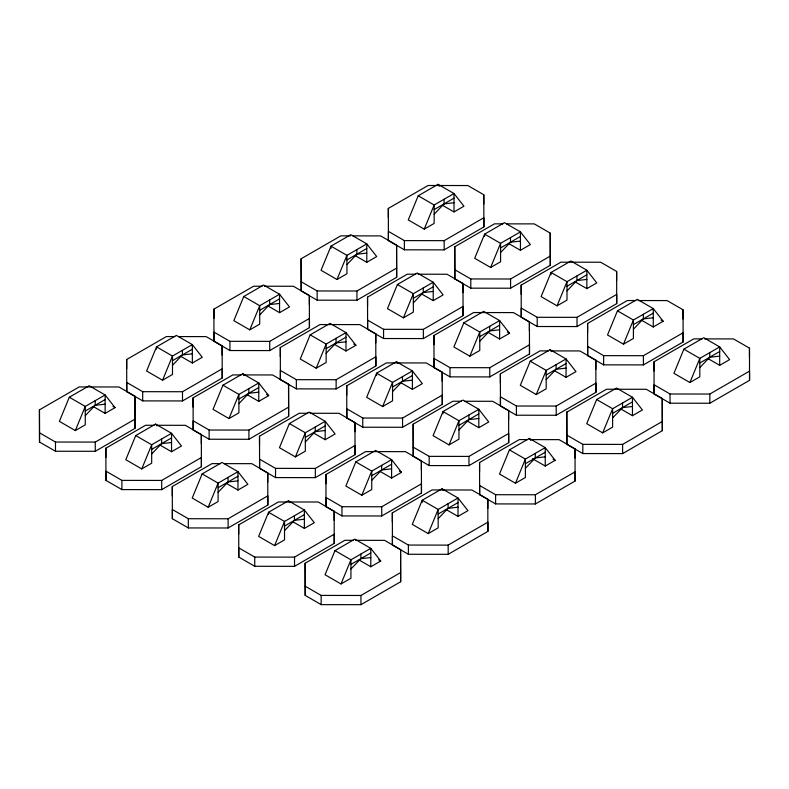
<?xml version="1.0" encoding="UTF-8"?>
<svg xmlns="http://www.w3.org/2000/svg" width="789" height="789" viewBox="0 0 789 789"><rect width="100%" height="100%" fill="white"/><g stroke="black" fill="none" stroke-linecap="round" stroke-linejoin="round"><path stroke-width="1.18" d="M105.124 413.377L105.124 394.964L89.177 385.752L69.314 397.212L59.392 421.365L75.34 430.577L85.261 424.837L85.261 406.424L105.124 394.964L115.056 407.647L105.124 413.377L93.427 406.621M75.34 430.577L85.261 406.424L69.314 397.212M171.538 451.722L171.538 433.309L155.591 424.097L135.738 435.558L125.806 459.711L141.754 468.922L151.685 463.192L151.685 444.769L171.538 433.309L181.47 445.992L171.538 451.722L159.842 444.966M192.348 363.019L192.348 344.606L176.391 335.394L156.538 346.854L146.606 371.008L162.564 380.219L172.485 356.066L192.348 344.606L202.27 357.289L192.348 363.019L180.651 356.263M141.754 468.922L151.685 444.769L135.738 435.558M279.562 312.661L279.562 294.248L263.615 285.036L243.762 296.496L233.83 320.65L249.778 329.861L259.709 324.131L259.709 305.708L279.562 294.248L289.494 306.931L279.562 312.661L267.875 305.905M258.762 401.364L258.762 382.951L242.815 373.739L222.952 385.2L213.03 409.353L228.978 418.564L238.909 412.834L238.909 394.411L258.762 382.951L268.694 395.634L258.762 401.364L247.065 394.608M249.778 329.861L259.709 305.708L243.762 296.496M237.962 490.068L237.962 471.654L222.005 462.443L202.152 473.903L192.22 498.056L208.178 507.268L218.099 501.538L218.099 483.115L237.962 471.654L247.884 484.338L237.962 490.068L226.265 483.312M228.978 418.564L238.909 394.411L222.952 385.2M208.178 507.268L218.099 483.115L202.152 473.903M345.986 351.006L345.986 332.593L330.039 323.382L310.176 334.852L300.254 358.995L316.202 368.207L326.133 362.476L326.133 344.053L345.986 332.593L355.918 345.276L345.986 351.006L334.289 344.26M366.786 262.303L366.786 243.89L350.839 234.678L330.986 246.148L321.054 270.292L337.002 279.503L346.933 255.35L366.786 243.89L376.718 256.573L366.786 262.303L355.089 255.557M325.176 439.71L325.176 421.296L309.229 412.085L289.376 423.555L279.444 447.698L295.392 456.91L305.323 451.18L305.323 432.757L325.176 421.296L335.108 433.98L325.176 439.71L313.489 432.964M316.202 368.207L326.133 344.053L310.176 334.852M295.392 456.91L305.323 432.757L289.376 423.555M454.01 211.945L454.01 193.532L438.063 184.32L418.209 195.79L408.278 219.934L424.226 229.145L434.157 223.415L434.157 204.992L454.01 193.532L463.942 206.215L454.01 211.945L442.313 205.199M304.376 528.413L304.376 510L288.429 500.788L268.566 512.258L258.644 536.402L274.592 545.613L284.523 521.46L304.376 510L314.308 522.683L304.376 528.413L292.68 521.667M433.21 300.648L433.21 282.235L417.253 273.024L397.4 284.494L387.468 308.637L403.426 317.849L413.347 312.119L413.347 293.695L433.21 282.235L443.132 294.918L433.21 300.648L421.513 293.902M424.226 229.145L434.157 204.992L418.209 195.79M403.426 317.849L413.347 293.695L397.4 284.494M391.6 478.055L391.6 459.642L375.653 450.43L355.79 461.9L345.868 486.044L361.816 495.255L371.747 489.525L371.747 471.102L391.6 459.642L401.532 472.325L391.6 478.055L379.903 471.309M412.4 389.352L412.4 370.938L396.453 361.727L376.6 373.197L366.668 397.34L382.616 406.552L392.547 382.399L412.4 370.938L422.332 383.622L412.4 389.352L400.704 382.606M370.791 566.758L370.791 548.345L354.843 539.134L334.99 550.604L325.058 574.747L341.006 583.959L350.937 578.229L350.937 559.805L370.791 548.345L380.722 561.028L370.791 566.758L359.103 560.012M361.816 495.255L371.747 471.102L355.79 461.9M341.006 583.959L350.937 559.805L334.99 550.604M499.624 338.994L499.624 320.581L483.677 311.369L463.824 322.839L453.892 346.982L469.84 356.194L479.771 350.464L479.771 332.041L499.624 320.581L509.556 333.264L499.624 338.994L487.927 332.248M520.434 250.291L520.434 231.877L504.477 222.666L484.624 234.136L474.692 258.279L490.64 267.491L500.571 243.337L520.434 231.877L530.356 244.56L520.434 250.291L508.737 243.545M469.84 356.194L479.771 332.041L463.824 322.839M478.824 427.697L478.824 409.284L462.867 400.072L443.014 411.542L433.082 435.686L449.04 444.897L458.961 420.744L478.824 409.284L488.746 421.967L478.824 427.697L467.127 420.951M458.014 516.4L458.014 497.987L442.067 488.776L422.214 500.246L412.282 524.389L428.23 533.601L438.161 509.447L458.014 497.987L467.946 510.67L458.014 516.4L446.318 509.655M566.048 377.339L566.048 358.926L550.091 349.714L530.238 361.184L520.306 385.328L536.254 394.539L546.185 388.809L546.185 370.386L566.048 358.926L575.97 371.609L566.048 377.339L554.351 370.593M586.848 288.636L586.848 270.223L570.901 261.011L551.038 272.481L541.116 296.625L557.064 305.836L566.995 281.683L586.848 270.223L596.78 282.906L586.848 288.636L575.151 281.89M545.238 466.043L545.238 447.629L529.291 438.418L509.438 449.888L499.506 474.031L515.454 483.243L525.385 477.513L525.385 459.09L545.238 447.629L555.17 460.312L545.238 466.043L532.476 458.685M536.254 394.539L546.185 370.386L530.238 361.184M515.454 483.243L525.385 459.09L509.438 449.888M653.262 326.991L653.262 308.568L637.315 299.356L617.462 310.827L607.53 334.97L623.478 344.182L633.409 338.451L633.409 320.038L653.262 308.568L663.194 321.251L653.262 326.991L641.565 320.235M632.462 415.695L632.462 397.271L616.515 388.06L596.652 399.53L586.73 423.673L602.678 432.885L612.609 427.155L612.609 408.741L632.462 397.271L642.394 409.955L632.462 415.695L620.765 408.939M623.478 344.182L633.409 320.038L617.462 310.827M602.678 432.885L612.609 408.741L596.652 399.53M719.686 365.337L719.686 346.913L703.739 337.702L683.876 349.172L673.944 373.325L689.902 382.527L699.823 376.797L699.823 358.384L719.686 346.913L729.608 359.597L719.686 365.337L707.989 358.581M689.902 382.527L699.823 358.384L683.876 349.172M85.261 415.635L95.193 405.299L105.124 404.165M172.485 365.277L182.417 354.942L192.348 353.807M259.709 314.919L269.641 304.584L279.562 303.449M151.685 453.981L161.617 443.645L171.538 442.511M346.933 264.562L356.865 254.226L366.786 253.101M238.909 403.623L248.831 393.287L258.762 392.153M434.157 214.204L444.079 203.868L454.01 202.743M326.133 353.265L336.055 342.929L345.986 341.805M218.099 492.326L228.031 481.99L237.962 480.856M413.347 302.907L423.279 292.571L433.21 291.447M305.323 441.968L315.255 431.632L325.176 430.508M500.571 252.549L510.503 242.213L520.434 241.089M392.547 391.61L402.479 381.274L412.4 380.15M284.523 530.672L294.445 520.336L304.376 519.211M479.771 341.252L489.693 330.916L499.624 329.792M371.747 480.314L381.669 469.978L391.6 468.853M566.995 290.894L576.917 280.559L586.848 279.434M458.961 429.956L468.893 419.62L478.824 418.495M350.937 569.017L360.869 558.681L370.791 557.557M546.185 379.598L556.117 369.262L566.048 368.138M438.161 518.659L448.093 508.323L458.014 507.199M633.409 329.24L643.341 318.904L653.262 317.78M525.385 468.301L535.307 457.965L545.238 456.841M612.609 417.943L622.531 407.607L632.462 406.483M699.823 367.585L709.755 357.249L719.686 356.125M39.45 409.856L79.166 386.926L118.961 386.975L134.909 396.177L134.988 428.368L95.272 451.298L55.477 451.249L39.529 442.037L39.45 409.856L39.529 442.037M126.674 368.71L126.674 359.498L166.39 336.568L174.823 336.578M213.898 318.352L213.898 309.14L253.604 286.21L262.047 286.22M352.89 235.872L380.623 235.901L396.571 245.113L396.66 277.294L356.944 300.224L317.148 300.175L301.201 290.963L301.112 258.782L340.828 235.852L350.474 235.862M388.336 208.424L428.052 185.494L467.847 185.543L483.795 194.755L483.874 226.936L444.168 249.866L404.372 249.817L388.415 240.606L388.336 208.424L388.336 217.636M85.261 411.03L105.124 399.559M172.485 360.672L192.348 349.211M259.709 310.314L279.562 298.853M346.933 259.956L366.786 248.496M434.157 209.598L454.01 198.138M162.564 380.219L172.485 374.489L172.485 356.066L156.538 346.854L156.538 349.162M337.002 279.503L346.933 273.773L346.933 255.35L330.986 246.148L330.986 248.446M39.529 432.826L55.477 442.037L95.272 442.087L134.988 419.156M126.753 391.679L126.753 382.468L142.701 391.679L182.496 391.729L222.212 368.798L222.212 378.01L182.496 400.94L142.701 400.891L126.753 391.679L126.674 359.498M213.977 341.321L213.977 332.12L229.924 341.321L269.72 341.371L309.436 318.44L309.436 327.652L269.72 350.582L229.924 350.533L213.977 341.321L213.898 309.14M301.112 258.782L301.201 281.762L317.148 290.963L356.944 291.013L396.66 268.082M388.415 240.606L388.415 231.404L404.372 240.606L444.168 240.655L483.874 217.725L483.874 226.936M105.864 457.413L105.864 448.201L145.58 425.271L154.023 425.281M193.088 407.055L193.088 397.843L232.804 374.913L241.247 374.923M280.312 347.485L320.028 324.555L359.823 324.604L375.771 333.816L375.85 365.997L336.134 388.928L296.339 388.878L280.391 379.667L280.312 347.485L280.312 356.697M367.536 306.339L367.536 297.128L407.252 274.197L415.685 274.207M506.528 223.859L534.261 223.889L550.219 233.1L550.298 265.282L510.582 288.212L470.786 288.163L454.839 278.951L454.76 246.77L494.466 223.839L502.909 223.849M151.685 449.375L171.538 437.915M238.909 399.017L258.762 387.557M326.133 348.659L345.986 337.199M413.347 298.301L433.21 286.841M500.571 247.943L520.434 236.483M490.64 267.491L500.571 261.761L500.571 243.337L484.624 234.136L484.624 236.434M105.953 480.383L105.953 471.171L121.9 480.383L161.696 480.432L201.412 457.502L201.412 466.713L161.696 489.644L121.9 489.594L105.953 480.383L105.864 448.201M288.626 407.144L288.626 416.355L248.92 439.286L209.124 439.236L193.167 430.025L193.167 420.823L209.124 430.025L248.92 430.074L288.626 407.144L288.547 384.174L272.599 374.962L243.653 374.923M280.391 379.667L280.391 370.465L296.339 379.667L336.134 379.716L375.85 356.786L375.85 365.997M367.615 329.309L367.615 320.107L383.562 329.309L423.358 329.358L463.074 306.428L463.074 315.639L423.358 338.57L383.562 338.52L367.615 329.309L367.536 297.128M454.76 246.77L454.839 269.749L470.786 278.951L510.582 279L550.298 256.07M172.288 495.758L172.288 486.547L212.004 463.616L220.437 463.626M259.512 445.4L259.512 436.189L299.218 413.258L307.661 413.268M346.726 385.831L386.442 362.901L426.238 362.95L442.185 372.161L442.274 404.343L402.558 427.273L362.762 427.224L346.815 418.012L346.726 385.831L346.726 395.042M433.95 335.473L473.666 312.543L513.461 312.592L529.409 321.804L529.488 353.985L489.782 376.915L449.986 376.866L434.029 367.654L433.95 335.473L433.95 344.685M521.174 294.327L521.174 285.115L560.89 262.185L600.685 262.234L616.633 271.446L616.712 303.627L576.996 326.557L537.21 326.508L522.318 317.918M218.099 487.72L237.962 476.26M305.323 437.362L325.176 425.902M392.547 387.004L412.4 375.544M479.771 336.647L499.624 325.186M566.995 286.289L586.848 274.828M382.616 406.552L392.547 400.822L392.547 382.399L376.6 373.197L376.6 375.495M557.064 305.836L566.995 300.106L566.995 281.683L551.038 272.481L551.038 274.779M172.367 518.728L172.367 509.526L188.315 518.728L228.11 518.777L267.826 495.847L267.826 505.059L228.11 527.989L188.315 527.94L172.367 518.728L172.288 486.547M259.591 468.37L259.591 459.168L275.539 468.37L315.334 468.419L355.05 445.489L355.05 454.701L315.334 477.631L275.539 477.582L259.591 468.37L259.512 436.189M346.815 418.012L346.815 408.81L362.762 418.012L402.558 418.062L442.274 395.131L442.274 404.343M434.029 367.654L434.029 358.453L449.986 367.654L489.782 367.704L529.488 344.773L529.488 353.985M521.174 285.115L521.253 317.306L521.253 308.095L537.21 317.306L576.996 317.346L616.712 294.415L616.712 303.627M238.702 524.892L278.418 501.962L318.214 502.011L334.161 511.223L334.24 543.404L294.534 566.334L254.739 566.285L238.781 557.073L238.702 524.892L238.702 534.104M325.926 474.534L365.642 451.604L405.438 451.653L421.385 460.865L421.464 493.046L381.748 515.976L341.953 515.927L326.005 506.716L325.926 474.534L325.926 483.746M413.15 424.176L413.229 447.156L429.177 456.358L468.972 456.407L508.688 433.477L508.688 442.688L468.972 465.618L429.177 465.569L413.229 456.358L413.15 424.176L452.866 401.246L461.299 401.256M500.374 383.03L500.374 373.818L540.08 350.888L548.523 350.898M587.588 332.672L587.588 323.46L627.304 300.54L635.747 300.55M284.523 526.066L304.376 514.606M371.747 475.708L391.6 464.248M458.961 425.35L478.824 413.89M546.185 374.992L566.048 363.532M633.409 324.634L653.262 313.174M274.592 545.613L284.523 539.883L284.523 521.46L268.566 512.258L268.566 514.556M449.04 444.897L458.961 439.167L458.961 420.744L443.014 411.542L443.014 413.84M238.781 557.073L238.781 547.872L254.739 557.073L294.534 557.123L334.24 534.192L334.24 543.404M326.005 506.716L326.005 497.514L341.953 506.716L381.748 506.765L421.464 483.835L421.464 493.046M500.453 406.01L500.453 396.798L516.4 406.01L556.196 406.049L595.912 383.119L595.912 392.33L556.196 415.261L516.4 415.211L500.453 406.01L500.374 373.818M587.677 355.652L587.677 346.44L603.624 355.652L643.42 355.691L683.136 332.761L683.136 341.972L643.42 364.903L603.624 364.853L587.677 355.652L587.588 323.46M355.691 540.327L384.628 540.357L400.585 549.568L400.664 581.749L360.948 604.68L321.153 604.63L305.205 595.419L305.126 563.238L344.832 540.307L353.275 540.317M392.34 512.88L432.056 489.949L471.852 489.999L487.799 499.21L487.888 531.391L448.172 554.322L408.377 554.272L392.429 545.061L392.34 512.88L392.34 522.091M479.564 471.733L479.564 462.522L519.28 439.591L527.723 439.601M566.788 412.164L606.504 389.243L646.299 389.283L662.247 398.494L662.326 430.676L622.61 453.606L582.824 453.557L566.867 444.355L566.788 412.164L566.867 444.355M654.012 371.017L654.012 361.806L693.728 338.885L702.171 338.895M350.937 564.411L370.791 552.951M438.161 514.053L458.014 502.593M525.385 463.695L545.238 452.235M612.609 413.337L632.462 401.877M699.823 362.979L719.686 351.519M428.23 533.601L438.161 527.871L438.161 509.447L422.214 500.246L422.214 502.544M305.126 563.238L305.205 586.217L321.153 595.419L360.948 595.468L400.664 572.538M392.429 545.061L392.429 535.859L408.377 545.061L448.172 545.11L487.888 522.18L487.888 531.391M479.643 494.713L479.643 485.501L495.6 494.713L535.396 494.752L575.102 471.822L575.102 481.034L535.396 503.964L495.6 503.915L479.643 494.713L479.564 462.522M566.867 435.143L582.824 444.355L622.61 444.394L662.326 421.464M654.091 393.997L654.091 384.785L670.039 393.997L709.834 394.036L749.55 371.116L749.55 380.318L709.834 403.248L670.039 403.199L654.091 393.997L654.012 361.806M418.101 274.217L447.047 274.247L462.995 283.458L463.074 315.639M264.463 286.22L293.4 286.259L309.357 295.471L309.436 327.652M638.163 300.55L667.099 300.579L683.047 309.791L683.136 341.972M178.442 336.587L206.176 336.617L222.133 345.829L222.212 378.01M704.577 338.895L733.523 338.925L749.471 348.136L749.55 380.318M550.939 350.908L579.876 350.937L595.833 360.149L595.912 392.33M464.918 401.266L492.661 401.295L508.609 410.507L508.688 442.688M310.077 413.278L339.014 413.308L354.971 422.519L355.05 454.701M156.439 425.281L185.376 425.32L201.323 434.532L201.412 466.713M530.129 439.611L559.076 439.641L575.023 448.852L575.102 481.034M224.056 463.636L251.79 463.666L267.747 472.877L267.826 505.059M661.064 320.028L663.194 321.251M507.426 332.041L509.556 333.264M353.788 344.053L355.918 345.276M553.04 459.09L555.17 460.312M266.564 394.401L268.694 395.634M399.402 471.102L401.532 472.325M112.926 406.414L115.056 407.647M378.602 559.805L380.722 561.028M438.063 184.32L439.483 186.135M550.091 349.714L551.511 351.529M529.291 438.418L530.711 440.232M396.453 361.727L397.873 363.542M442.067 488.776L443.487 490.59M242.815 373.739L244.235 375.554M288.429 500.788L289.849 502.603M155.591 424.097L157.011 425.912M662.326 430.676L662.247 398.494M550.298 265.282L550.219 233.1M400.664 581.749L400.585 549.568M396.66 277.294L396.571 245.113M288.626 416.355L288.547 384.174M193.088 397.843L193.167 430.025M134.988 428.368L134.909 396.177M749.471 348.136L749.471 357.348M709.755 352.644L709.755 357.249M709.834 394.036L709.834 403.248M683.047 309.791L683.047 319.003M670.039 393.997L670.039 403.199M643.341 314.298L643.341 318.904M643.42 355.691L643.42 364.903M622.61 444.394L622.61 453.606M622.531 403.001L622.531 407.607M616.633 271.446L616.633 280.657M603.624 355.652L603.624 364.853M595.833 360.149L595.833 369.36M582.824 444.355L582.824 453.557M576.917 275.953L576.917 280.559M576.996 317.346L576.996 326.557M575.023 448.852L575.023 458.064M556.196 406.049L556.196 415.261M556.117 364.656L556.117 369.262M537.21 317.306L537.21 326.508M535.307 453.359L535.307 457.965M535.396 494.752L535.396 503.964M529.409 321.804L529.409 331.015M516.4 406.01L516.4 415.211M510.503 237.607L510.503 242.213M510.582 279L510.582 288.212M508.609 410.507L508.609 419.718M495.6 494.713L495.6 503.915M489.782 367.704L489.782 376.915M489.693 326.311L489.693 330.916M487.799 499.21L487.799 508.422M483.795 194.755L483.795 203.957M470.786 278.951L470.786 288.163M468.972 456.407L468.972 465.618M468.893 415.014L468.893 419.62M462.995 283.458L462.995 292.66M454.839 269.749L454.839 278.951M449.986 367.654L449.986 376.866M448.093 503.717L448.093 508.323M448.172 545.11L448.172 554.322M444.079 199.262L444.079 203.868M444.168 240.655L444.168 249.866M442.185 372.161L442.185 381.363M429.177 456.358L429.177 465.569M423.279 287.965L423.279 292.571M423.358 329.358L423.358 338.57M421.385 460.865L421.385 470.066M413.229 447.156L413.229 456.358M408.377 545.061L408.377 554.272M404.372 240.606L404.372 249.817M402.558 418.062L402.558 427.273M402.479 376.669L402.479 381.274M383.562 329.309L383.562 338.52M381.669 465.372L381.669 469.978M381.748 506.765L381.748 515.976M375.771 333.816L375.771 343.018M362.762 418.012L362.762 427.224M360.948 595.468L360.948 604.68M360.869 554.075L360.869 558.681M356.865 249.62L356.865 254.226M356.944 291.013L356.944 300.224M354.971 422.519L354.971 431.721M341.953 506.716L341.953 515.927M336.134 379.716L336.134 388.928M336.055 338.323L336.055 342.929M334.161 511.223L334.161 520.424M321.153 595.419L321.153 604.63M317.148 290.963L317.148 300.175M315.255 427.027L315.255 431.632M315.334 468.419L315.334 477.631M309.357 295.471L309.357 304.672M305.205 586.217L305.205 595.419M301.201 281.762L301.201 290.963M296.339 379.667L296.339 388.878M294.534 557.123L294.534 566.334M294.445 515.73L294.445 520.336M275.539 468.37L275.539 477.582M269.72 341.371L269.72 350.582M269.641 299.978L269.641 304.584M267.747 472.877L267.747 482.079M254.739 557.073L254.739 566.285M248.831 388.681L248.831 393.287M248.92 430.074L248.92 439.286M229.924 341.321L229.924 350.533M228.11 518.777L228.11 527.989M228.031 477.384L228.031 481.99M222.133 345.829L222.133 355.03M209.124 430.025L209.124 439.236M201.323 434.532L201.323 443.734M188.315 518.728L188.315 527.94M182.417 350.336L182.417 354.942M182.496 391.729L182.496 400.94M161.696 480.432L161.696 489.644M161.617 439.039L161.617 443.645M142.701 391.679L142.701 400.891M121.9 480.383L121.9 489.594M95.193 400.694L95.193 405.299M95.272 442.087L95.272 451.298M55.477 442.037L55.477 451.249"/></g></svg>
